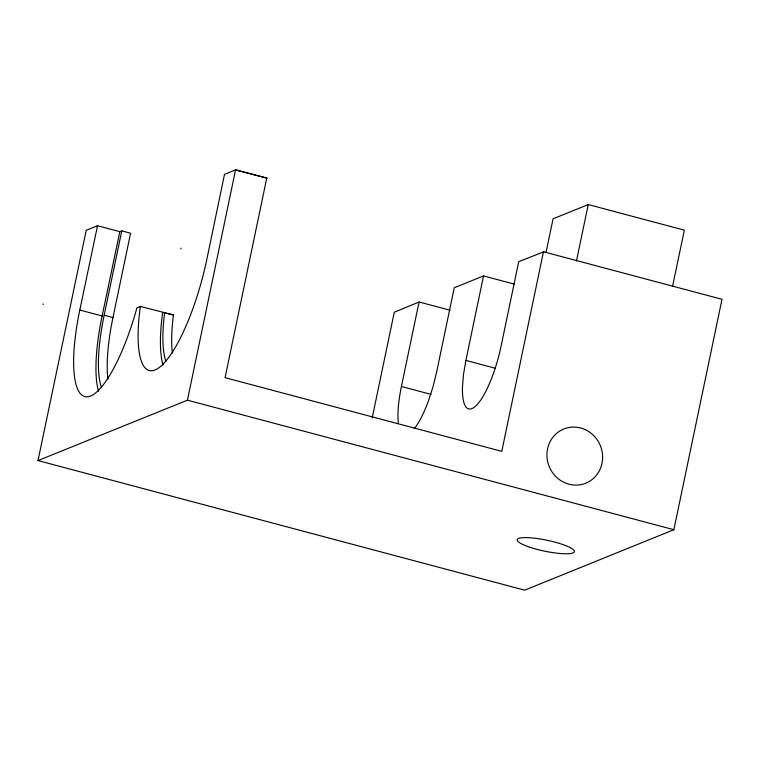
<?xml version="1.0" encoding="UTF-8"?>
<svg xmlns="http://www.w3.org/2000/svg" width="760" height="760" viewBox="0 0 760 760"><rect width="100%" height="100%" fill="white"/><g stroke="black" fill="none" stroke-linecap="round" stroke-linejoin="round"><path stroke-width="1.14" d="M180.899 248.919L180.918 248.149M514.396 284.135L483.531 275.918L465.889 360.42L463.495 374.481L462.469 387.106A57.541 15.475 -75.1 0 0 476.881 404.871A57.541 15.475 -75.1 0 0 501.078 346.19L518.719 261.697L543.875 251.75M172.406 353.181A95.912 25.792 -75.1 0 1 173.451 314.944L140.353 306.451L136.923 307.838A102.619 27.598 -75.1 0 1 87.466 396.805A102.619 27.598 -75.1 0 1 79.201 312.94L97.517 225.73L119.833 231.667L121.78 230.888L130.587 233.234L112.955 317.566A95.912 25.792 -75.1 0 0 107.929 379.259M98.562 391.286A102.619 27.598 -75.1 0 1 101.517 318.887L119.833 231.667M101.431 387.315A95.912 25.792 -75.1 0 1 104.158 315.219L121.78 230.888M97.517 225.73L86.231 230.289L38 460.57L187.425 400.178L235.562 169.888L266.893 178.115L235.562 169.888L224.504 174.382L206.397 261.516A102.619 27.598 -75.1 0 1 158.336 368.153A102.619 27.598 -75.1 0 1 140.353 306.451M38 460.57L524.685 590.168L673.864 529.711L722 299.298L543.466 251.759L501.771 451.354L225.064 377.663L266.741 178.182M372.219 417.82L394.269 312.246L419.064 301.995L449.93 310.194M398.401 423.5A57.541 15.475 -75.1 0 1 401.413 386.488L419.064 301.995M546.079 252.197L553.081 218.794L588.259 204.564L684.332 230.166L672.514 286.606M576.441 261.003L588.259 204.564M483.531 275.918L454.242 287.764L436.591 372.267L433.01 386.812L428.469 400.862A57.541 15.475 -75.1 0 1 414.39 428.621M173.451 314.944L162.668 312.398A102.619 27.598 -75.1 0 0 162.991 365.028M465.889 360.42L495.606 368.334M401.413 386.488L431.129 394.402M104.158 315.219L112.955 317.566M79.885 310.061L102.201 315.998M187.425 400.178L673.864 529.711M43.149 303.867L43.149 304.617M165.908 361.238A95.912 25.792 -75.1 0 1 164.644 312.597M547.552 448.846A29.25 27.616 68 0 0 583.309 484.063A29.25 27.616 68 0 0 593.484 435.385A29.25 27.616 68 0 0 547.552 448.846M530.091 547.304A29.25 5.586 11.8 0 0 574.389 551.76A29.25 5.586 11.8 0 0 532.846 538.004A29.25 5.586 11.8 0 0 530.091 547.304"/></g></svg>
